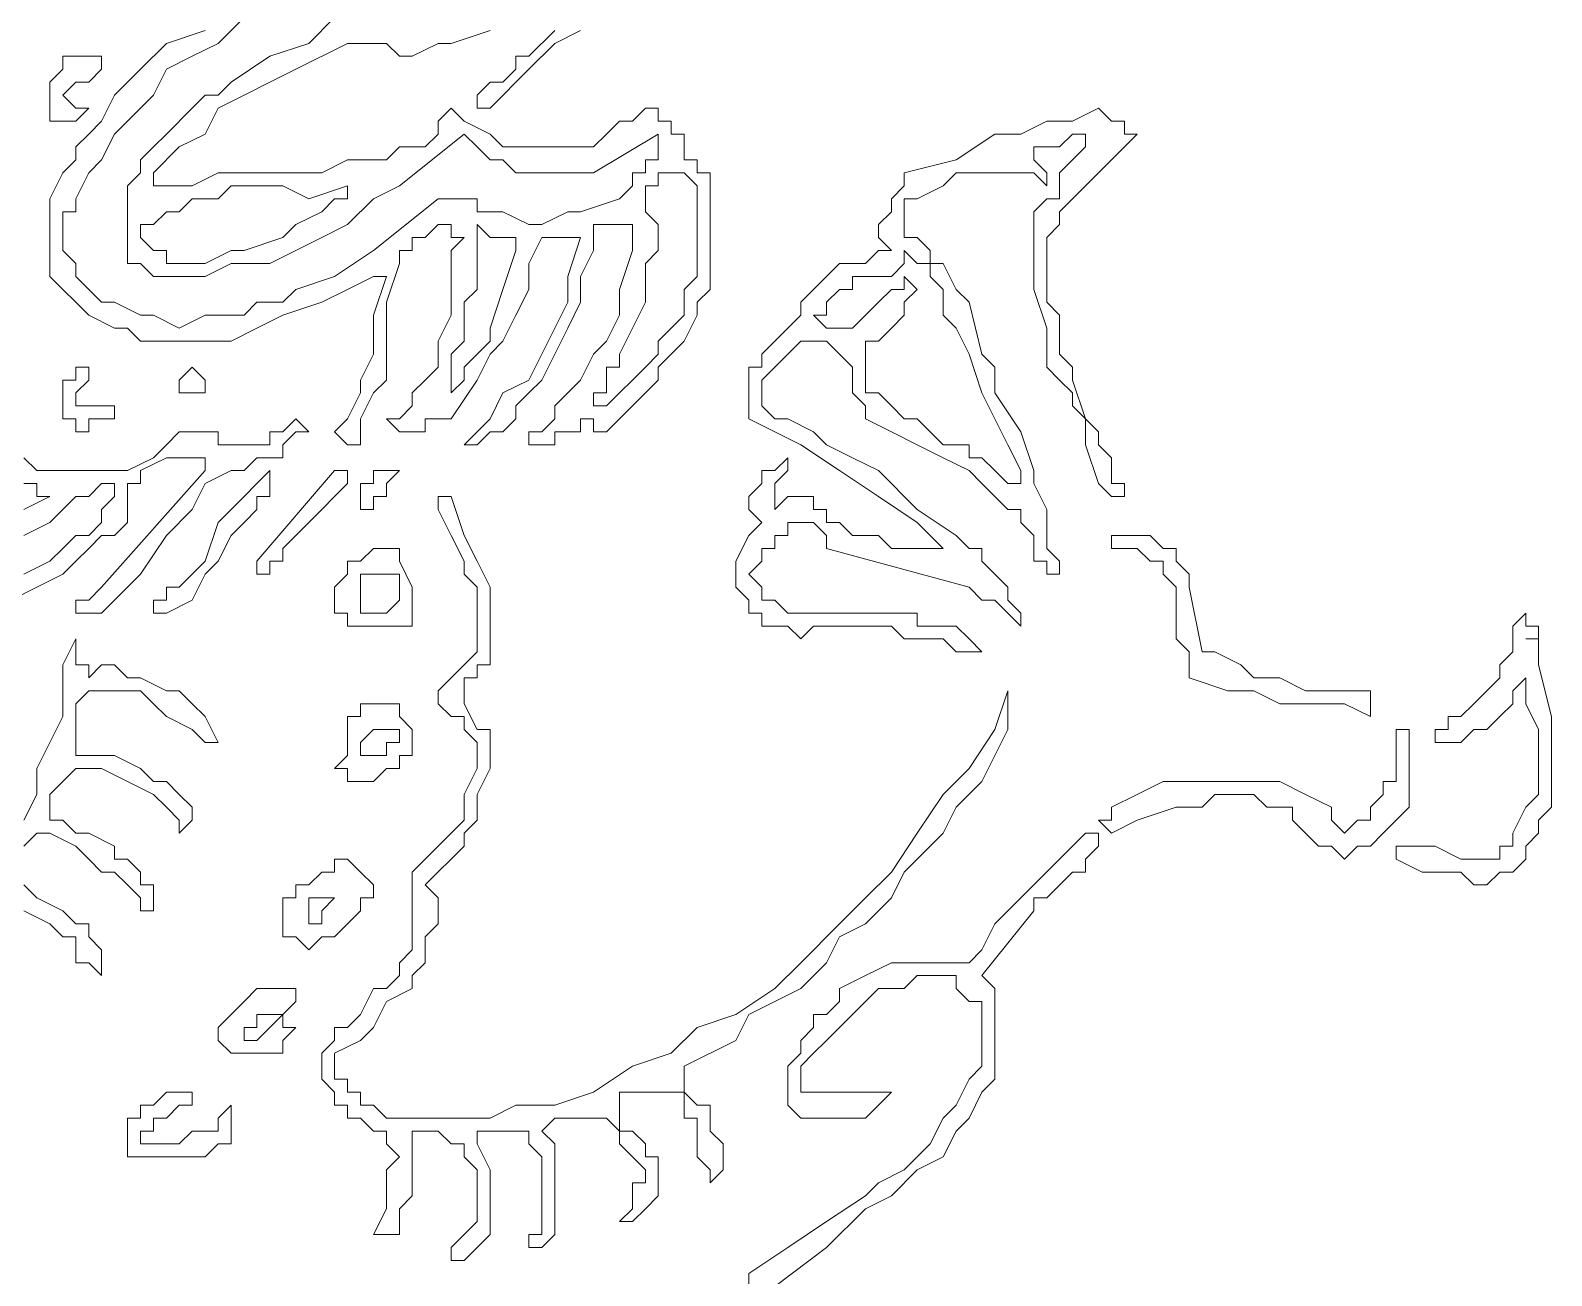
# Model space of a CAD drawing. Extents: x -66030 to 95157, y -13132 to 45879.
# Drawn here: x -24430.3 to -23971.4, y 14217 to 14592.7 of the extents above; entities that cross this region are included whole.
import ezdxf

# ---------------------------------------------------------------- set-up
doc = ezdxf.new("R2010")
doc.units = 0
doc.header["$LTSCALE"] = 100
doc.header["$MEASUREMENT"] = 0
doc.layers.get('0').update_dxf_attribs({"linetype": 'CONTINUOUS'})

msp = doc.modelspace()

# ---------------------------------------------------------------- linework, layer by layer
at = {"lineweight": 0}
for points in [[(-24338.54, 14596.58), (-24346.35, 14588.77), (-24358.07, 14584.86), (-24369.79, 14577.05), (-24373.69, 14573.14), (-24377.6, 14573.14), (-24381.51, 14569.24), (-24389.32, 14561.42), (-24393.22, 14557.52), (-24397.13, 14553.61), (-24397.13, 14549.71), (-24401.04, 14545.8), (-24401.04, 14541.89), (-24401.04, 14541.89), (-24401.04, 14537.99), (-24401.04, 14534.08), (-24401.04, 14530.18), (-24401.04, 14526.27), (-24401.04, 14522.36), (-24397.13, 14522.36), (-24393.22, 14518.46), (-24389.32, 14518.46), (-24385.41, 14518.46), (-24377.6, 14518.46), (-24369.79, 14522.36), (-24358.07, 14522.36), (-24350.26, 14526.27), (-24342.45, 14530.18), (-24334.64, 14534.08), (-24326.82, 14541.89), (-24319.01, 14545.8), (-24299.48, 14561.42), (-24295.58, 14557.52), (-24291.67, 14553.61), (-24287.76, 14553.61), (-24283.86, 14549.71), (-24276.05, 14549.71), (-24272.14, 14549.71), (-24268.23, 14549.71), (-24260.42, 14549.71), (-24240.89, 14561.42), (-24240.89, 14557.52), (-24240.89, 14553.61), (-24244.8, 14553.61), (-24244.8, 14549.71), (-24248.7, 14549.71), (-24248.7, 14545.8), (-24252.61, 14541.89), (-24264.33, 14537.99), (-24268.23, 14537.99), (-24276.05, 14534.08), (-24279.95, 14534.08), (-24287.76, 14537.99), (-24291.67, 14537.99), (-24295.58, 14537.99), (-24295.58, 14541.89), (-24299.48, 14541.89), (-24299.48, 14541.89), (-24299.48, 14541.89), (-24303.39, 14541.89), (-24303.39, 14541.89), (-24303.39, 14541.89), (-24307.29, 14541.89), (-24326.82, 14526.27), (-24338.54, 14518.46), (-24350.26, 14514.55), (-24354.16, 14510.65), (-24361.98, 14510.65), (-24365.88, 14506.74), (-24373.69, 14506.74), (-24377.6, 14506.74), (-24385.41, 14502.83), (-24393.22, 14506.74), (-24397.13, 14506.74), (-24404.94, 14510.65), (-24408.85, 14510.65), (-24412.75, 14514.55), (-24412.75, 14514.55), (-24416.66, 14518.46), (-24416.66, 14522.36), (-24420.57, 14526.27), (-24420.57, 14530.18), (-24420.57, 14534.08), (-24420.57, 14537.99), (-24416.66, 14537.99), (-24416.66, 14541.89), (-24412.75, 14549.71), (-24408.85, 14553.61), (-24404.94, 14561.42), (-24401.04, 14565.33), (-24393.22, 14573.14), (-24389.32, 14580.95), (-24381.51, 14584.86), (-24373.69, 14588.77), (-24365.88, 14596.58)], [(-24291.67, 14592.67), (-24303.39, 14588.77), (-24307.29, 14588.77), (-24315.11, 14584.86), (-24319.01, 14584.86), (-24322.92, 14588.77), (-24330.73, 14588.77), (-24334.64, 14588.77), (-24350.26, 14580.95), (-24358.07, 14577.05), (-24365.88, 14573.14), (-24373.69, 14569.24), (-24377.6, 14561.42), (-24385.41, 14557.52), (-24393.22, 14549.71), (-24393.22, 14549.71), (-24393.22, 14545.8), (-24393.22, 14545.8), (-24389.32, 14545.8), (-24385.41, 14545.8), (-24381.51, 14545.8), (-24373.69, 14549.71), (-24369.79, 14549.71), (-24365.88, 14549.71), (-24358.07, 14549.71), (-24350.26, 14549.71), (-24342.45, 14549.71), (-24334.64, 14553.61), (-24322.92, 14553.61), (-24319.01, 14557.52), (-24315.11, 14557.52), (-24311.2, 14557.52), (-24307.29, 14561.42), (-24307.29, 14565.33), (-24303.39, 14569.24), (-24299.48, 14565.33), (-24291.67, 14561.42), (-24287.76, 14557.52), (-24279.95, 14557.52), (-24276.05, 14557.52), (-24268.23, 14557.52), (-24264.33, 14557.52), (-24260.42, 14557.52), (-24256.52, 14561.42), (-24256.52, 14561.42), (-24252.61, 14565.33), (-24248.7, 14565.33), (-24244.8, 14569.24), (-24244.8, 14569.24), (-24244.8, 14569.24), (-24240.89, 14569.24), (-24240.89, 14565.33), (-24236.99, 14565.33), (-24236.99, 14561.42), (-24233.08, 14561.42), (-24233.08, 14557.52), (-24233.08, 14557.52), (-24233.08, 14553.61), (-24229.17, 14553.61), (-24229.17, 14553.61), (-24229.17, 14549.71), (-24225.27, 14549.71), (-24225.27, 14541.89), (-24225.27, 14537.99), (-24225.27, 14534.08), (-24225.27, 14526.27), (-24225.27, 14522.36), (-24225.27, 14514.55), (-24229.17, 14510.65), (-24229.17, 14506.74), (-24233.08, 14498.93), (-24236.99, 14495.02), (-24240.89, 14491.12), (-24240.89, 14487.21), (-24244.8, 14483.3), (-24248.7, 14479.4), (-24252.61, 14475.49), (-24256.52, 14471.59), (-24260.42, 14471.59), (-24260.42, 14475.49), (-24260.42, 14475.49), (-24264.33, 14475.49), (-24264.33, 14471.59), (-24268.23, 14471.59), (-24272.14, 14471.59), (-24272.14, 14467.68), (-24276.05, 14467.68), (-24276.05, 14467.68), (-24279.95, 14467.68), (-24279.95, 14471.59), (-24279.95, 14471.59), (-24279.95, 14471.59), (-24276.05, 14471.59), (-24272.14, 14475.49), (-24272.14, 14475.49), (-24272.14, 14479.4), (-24268.23, 14483.3), (-24264.33, 14487.21), (-24260.42, 14495.02), (-24256.52, 14498.93), (-24252.61, 14506.74), (-24252.61, 14514.55), (-24248.7, 14526.27), (-24248.7, 14530.18), (-24248.7, 14534.08), (-24248.7, 14534.08), (-24248.7, 14534.08), (-24252.61, 14534.08), (-24252.61, 14534.08), (-24256.52, 14534.08), (-24256.52, 14534.08), (-24260.42, 14534.08), (-24260.42, 14534.08), (-24260.42, 14530.18), (-24260.42, 14530.18), (-24260.42, 14526.27), (-24264.33, 14518.46), (-24264.33, 14510.65), (-24268.23, 14502.83), (-24272.14, 14495.02), (-24276.05, 14487.21), (-24279.95, 14483.3), (-24283.86, 14479.4), (-24283.86, 14475.49), (-24287.76, 14471.59), (-24291.67, 14471.59), (-24295.58, 14467.68), (-24295.58, 14467.68), (-24295.58, 14467.68), (-24299.48, 14467.68), (-24299.48, 14467.68), (-24291.67, 14475.49), (-24287.76, 14483.3), (-24279.95, 14487.21), (-24276.05, 14495.02), (-24272.14, 14502.83), (-24268.23, 14510.65), (-24268.23, 14518.46), (-24264.33, 14530.18), (-24268.23, 14530.18), (-24268.23, 14530.18), (-24268.23, 14530.18), (-24272.14, 14530.18), (-24276.05, 14530.18), (-24276.05, 14530.18), (-24279.95, 14522.36), (-24279.95, 14514.55), (-24283.86, 14506.74), (-24287.76, 14498.93), (-24291.67, 14495.02), (-24295.58, 14487.21), (-24303.39, 14475.49), (-24303.39, 14475.49), (-24303.39, 14475.49), (-24307.29, 14475.49), (-24311.2, 14475.49), (-24311.2, 14471.59), (-24315.11, 14471.59), (-24319.01, 14471.59), (-24319.01, 14471.59), (-24319.01, 14471.59), (-24319.01, 14471.59), (-24322.92, 14475.49), (-24322.92, 14475.49), (-24322.92, 14475.49), (-24322.92, 14475.49), (-24319.01, 14475.49), (-24319.01, 14475.49), (-24315.11, 14479.4), (-24315.11, 14483.3), (-24311.2, 14487.21), (-24307.29, 14491.12), (-24307.29, 14498.93), (-24303.39, 14506.74), (-24303.39, 14518.46), (-24303.39, 14522.36), (-24303.39, 14522.36), (-24303.39, 14526.27), (-24299.48, 14530.18), (-24303.39, 14530.18), (-24303.39, 14530.18), (-24303.39, 14534.08), (-24307.29, 14534.08), (-24311.2, 14530.18), (-24315.11, 14530.18), (-24315.11, 14526.27), (-24319.01, 14526.27), (-24319.01, 14522.36), (-24322.92, 14510.65), (-24322.92, 14495.02), (-24322.92, 14487.21), (-24326.82, 14483.3), (-24330.73, 14475.49), (-24330.73, 14467.68), (-24334.64, 14467.68), (-24334.64, 14467.68), (-24338.54, 14471.59), (-24338.54, 14471.59), (-24334.64, 14475.49), (-24330.73, 14483.3), (-24330.73, 14487.21), (-24326.82, 14495.02), (-24326.82, 14498.93), (-24326.82, 14506.74), (-24322.92, 14518.46), (-24326.82, 14518.46), (-24334.64, 14514.55), (-24342.45, 14510.65), (-24354.16, 14506.74), (-24361.98, 14502.83), (-24369.79, 14498.93), (-24373.69, 14498.93), (-24381.51, 14498.93), (-24385.41, 14498.93), (-24389.32, 14498.93), (-24393.22, 14498.93), (-24397.13, 14498.93), (-24401.04, 14502.83), (-24404.94, 14502.83), (-24412.75, 14506.74), (-24416.66, 14510.65), (-24420.57, 14514.55), (-24420.57, 14514.55), (-24424.47, 14518.46), (-24424.47, 14526.27), (-24424.47, 14530.18), (-24424.47, 14537.99), (-24424.47, 14541.89), (-24420.57, 14549.71), (-24416.66, 14553.61), (-24416.66, 14557.52), (-24412.75, 14561.42), (-24408.85, 14565.33), (-24404.94, 14573.14), (-24401.04, 14577.05), (-24397.13, 14580.95), (-24389.32, 14588.77), (-24377.6, 14592.67)], [(-24264.33, 14592.67), (-24272.14, 14588.77), (-24279.95, 14580.95), (-24291.67, 14569.24), (-24291.67, 14569.24), (-24295.58, 14569.24), (-24295.58, 14569.24), (-24295.58, 14573.14), (-24295.58, 14573.14), (-24291.67, 14577.05), (-24287.76, 14577.05), (-24283.86, 14580.95), (-24283.86, 14584.86), (-24279.95, 14584.86), (-24272.14, 14592.67)], [(-24432.28, 14463.77), (-24428.38, 14459.87), (-24428.38, 14459.87), (-24424.47, 14459.87), (-24420.57, 14459.87), (-24416.66, 14459.87), (-24412.75, 14459.87), (-24408.85, 14459.87), (-24401.04, 14459.87), (-24393.22, 14463.77), (-24389.32, 14467.68), (-24385.41, 14471.59), (-24381.51, 14471.59), (-24377.6, 14471.59), (-24373.69, 14471.59), (-24373.69, 14471.59), (-24373.69, 14467.68), (-24373.69, 14467.68), (-24373.69, 14467.68), (-24369.79, 14467.68), (-24369.79, 14467.68), (-24365.88, 14467.68), (-24365.88, 14467.68), (-24361.98, 14467.68), (-24361.98, 14467.68), (-24358.07, 14467.68), (-24358.07, 14471.59), (-24354.16, 14471.59), (-24354.16, 14471.59), (-24350.26, 14475.49), (-24346.35, 14471.59), (-24350.26, 14471.59), (-24354.16, 14467.68), (-24354.16, 14463.77), (-24358.07, 14463.77), (-24361.98, 14463.77), (-24365.88, 14459.87), (-24365.88, 14459.87), (-24369.79, 14459.87), (-24377.6, 14455.96), (-24381.51, 14448.15), (-24389.32, 14440.34), (-24397.13, 14428.62), (-24404.94, 14420.81), (-24408.85, 14416.9), (-24412.75, 14416.9), (-24412.75, 14416.9), (-24416.66, 14416.9), (-24416.66, 14416.9), (-24416.66, 14420.81), (-24416.66, 14420.81), (-24412.75, 14420.81), (-24412.75, 14420.81), (-24408.85, 14424.71), (-24408.85, 14424.71), (-24377.6, 14459.87), (-24377.6, 14463.77), (-24381.51, 14463.77), (-24381.51, 14463.77), (-24385.41, 14463.77), (-24385.41, 14463.77), (-24389.32, 14463.77), (-24397.13, 14459.87), (-24397.13, 14455.96), (-24401.04, 14455.96), (-24401.04, 14455.96), (-24401.04, 14455.96), (-24401.04, 14452.06), (-24401.04, 14448.15), (-24401.04, 14444.24), (-24404.94, 14440.34), (-24408.85, 14440.34), (-24412.75, 14436.43), (-24416.66, 14432.53), (-24420.57, 14428.62), (-24428.38, 14424.71), (-24436.19, 14420.81)], [(-24432.28, 14428.62), (-24424.47, 14432.53), (-24420.57, 14436.43), (-24416.66, 14440.34), (-24412.75, 14440.34), (-24408.85, 14444.24), (-24408.85, 14448.15), (-24404.94, 14452.06), (-24404.94, 14455.96), (-24404.94, 14455.96), (-24408.85, 14455.96), (-24412.75, 14452.06), (-24416.66, 14452.06), (-24424.47, 14444.24), (-24432.28, 14440.34)], [(-24432.28, 14448.15), (-24424.47, 14452.06), (-24428.38, 14452.06), (-24428.38, 14455.96), (-24428.38, 14455.96), (-24432.28, 14455.96)], [(-24432.28, 14354.41), (-24428.38, 14362.22), (-24428.38, 14370.03), (-24424.47, 14377.84), (-24420.57, 14385.66), (-24420.57, 14393.47), (-24420.57, 14401.28), (-24416.66, 14409.09), (-24416.66, 14405.18), (-24416.66, 14405.18), (-24416.66, 14401.28), (-24416.66, 14401.28), (-24412.75, 14401.28), (-24412.75, 14397.37), (-24408.85, 14401.28), (-24404.94, 14401.28), (-24404.94, 14401.28), (-24401.04, 14397.37), (-24397.13, 14397.37), (-24389.32, 14393.47), (-24385.41, 14393.47), (-24381.51, 14389.56), (-24377.6, 14385.66), (-24373.69, 14377.84), (-24373.69, 14377.84), (-24373.69, 14377.84), (-24377.6, 14377.84), (-24381.51, 14381.75), (-24389.32, 14385.66), (-24393.22, 14389.56), (-24397.13, 14393.47), (-24401.04, 14393.47), (-24404.94, 14393.47), (-24408.85, 14393.47), (-24412.75, 14393.47), (-24412.75, 14393.47), (-24416.66, 14389.56), (-24416.66, 14385.66), (-24416.66, 14381.75), (-24416.66, 14377.84), (-24416.66, 14377.84), (-24416.66, 14373.94), (-24412.75, 14373.94), (-24412.75, 14373.94), (-24408.85, 14373.94), (-24408.85, 14373.94), (-24404.94, 14373.94), (-24397.13, 14370.03), (-24393.22, 14366.13), (-24389.32, 14366.13), (-24385.41, 14362.22), (-24381.51, 14358.31), (-24381.51, 14354.41), (-24381.51, 14354.41), (-24381.51, 14354.41), (-24385.41, 14350.5), (-24385.41, 14350.5), (-24385.41, 14350.5), (-24385.41, 14354.41), (-24389.32, 14358.31), (-24393.22, 14362.22), (-24393.22, 14362.22), (-24401.04, 14366.13), (-24408.85, 14370.03), (-24412.75, 14370.03), (-24412.75, 14370.03), (-24416.66, 14370.03), (-24420.57, 14366.13), (-24420.57, 14366.13), (-24424.47, 14362.22), (-24424.47, 14358.31), (-24424.47, 14358.31), (-24424.47, 14354.41), (-24420.57, 14354.41), (-24416.66, 14350.5), (-24412.75, 14350.5), (-24404.94, 14346.6), (-24404.94, 14342.69), (-24401.04, 14342.69), (-24401.04, 14342.69), (-24397.13, 14338.78), (-24397.13, 14334.88), (-24393.22, 14334.88), (-24393.22, 14330.97), (-24393.22, 14327.07), (-24397.13, 14327.07), (-24397.13, 14330.97), (-24401.04, 14334.88), (-24404.94, 14338.78), (-24408.85, 14338.78), (-24412.75, 14342.69), (-24416.66, 14346.6), (-24424.47, 14350.5), (-24428.38, 14350.5), (-24428.38, 14350.5), (-24432.28, 14346.6)], [(-24213.55, 14213.79), (-24213.55, 14217.7), (-24201.83, 14225.51), (-24190.11, 14233.32), (-24178.4, 14241.13), (-24174.49, 14245.04), (-24166.68, 14248.95), (-24162.77, 14252.85), (-24158.87, 14256.76), (-24154.96, 14264.57), (-24151.05, 14268.48), (-24147.15, 14276.29), (-24143.24, 14280.19), (-24143.24, 14288.01), (-24143.24, 14295.82), (-24143.24, 14295.82), (-24143.24, 14299.72), (-24143.24, 14299.72), (-24147.15, 14299.72), (-24147.15, 14299.72), (-24151.05, 14303.63), (-24151.05, 14303.63), (-24151.05, 14307.54), (-24158.87, 14307.54), (-24162.77, 14307.54), (-24166.68, 14303.63), (-24174.49, 14303.63), (-24178.4, 14299.72), (-24182.3, 14295.82), (-24186.21, 14291.91), (-24190.11, 14288.01), (-24194.02, 14284.1), (-24197.93, 14280.19), (-24197.93, 14276.29), (-24197.93, 14276.29), (-24197.93, 14272.38), (-24197.93, 14272.38), (-24194.02, 14272.38), (-24190.11, 14272.38), (-24190.11, 14272.38), (-24186.21, 14272.38), (-24178.4, 14272.38), (-24174.49, 14272.38), (-24174.49, 14272.38), (-24170.58, 14272.38), (-24174.49, 14268.48), (-24174.49, 14268.48), (-24178.4, 14264.57), (-24182.3, 14264.57), (-24186.21, 14264.57), (-24186.21, 14264.57), (-24190.11, 14264.57), (-24194.02, 14264.57), (-24197.93, 14264.57), (-24197.93, 14264.57), (-24201.83, 14268.48), (-24201.83, 14268.48), (-24201.83, 14272.38), (-24201.83, 14276.29), (-24201.83, 14276.29), (-24201.83, 14280.19), (-24197.93, 14284.1), (-24197.93, 14288.01), (-24194.02, 14291.91), (-24194.02, 14295.82), (-24190.11, 14295.82), (-24186.21, 14299.72), (-24186.21, 14303.63), (-24178.4, 14307.54), (-24170.58, 14311.44), (-24162.77, 14311.44), (-24147.15, 14311.44), (-24143.24, 14315.35), (-24139.34, 14323.16), (-24135.43, 14327.07), (-24131.52, 14330.97), (-24119.81, 14342.69), (-24111.99, 14350.5), (-24108.09, 14350.5), (-24108.09, 14350.5), (-24108.09, 14346.6), (-24111.99, 14342.69), (-24111.99, 14338.78), (-24115.9, 14338.78), (-24123.71, 14330.97), (-24127.62, 14330.97), (-24127.62, 14327.07), (-24143.24, 14307.54), (-24139.34, 14303.63), (-24139.34, 14303.63), (-24139.34, 14295.82), (-24139.34, 14288.01), (-24139.34, 14284.1), (-24139.34, 14276.29), (-24143.24, 14272.38), (-24147.15, 14264.57), (-24151.05, 14260.66), (-24154.96, 14252.85), (-24162.77, 14248.95), (-24170.58, 14241.13), (-24178.4, 14237.23), (-24190.11, 14225.51), (-24205.74, 14213.79)], [(-24432.28, 14334.88), (-24428.38, 14330.97), (-24420.57, 14327.07), (-24416.66, 14323.16), (-24412.75, 14323.16), (-24412.75, 14319.25), (-24412.75, 14319.25), (-24408.85, 14315.35), (-24408.85, 14311.44), (-24408.85, 14307.54), (-24412.75, 14311.44), (-24412.75, 14311.44), (-24416.66, 14311.44), (-24416.66, 14315.35), (-24416.66, 14319.25), (-24420.57, 14319.25), (-24420.57, 14319.25), (-24424.47, 14323.16), (-24424.47, 14323.16), (-24432.28, 14327.07)]]:
    msp.add_lwpolyline(points, dxfattribs=at)
for points in [[(-24408.85, 14584.86), (-24408.85, 14580.95), (-24408.85, 14580.95), (-24412.75, 14577.05), (-24416.66, 14577.05), (-24416.66, 14577.05), (-24420.57, 14573.14), (-24420.57, 14573.14), (-24420.57, 14573.14), (-24416.66, 14569.24), (-24416.66, 14569.24), (-24416.66, 14569.24), (-24412.75, 14569.24), (-24412.75, 14569.24), (-24412.75, 14569.24), (-24416.66, 14565.33), (-24416.66, 14565.33), (-24420.57, 14565.33), (-24420.57, 14565.33), (-24424.47, 14565.33), (-24424.47, 14569.24), (-24424.47, 14569.24), (-24424.47, 14569.24), (-24424.47, 14573.14), (-24424.47, 14577.05), (-24424.47, 14577.05), (-24420.57, 14580.95), (-24420.57, 14580.95), (-24420.57, 14584.86), (-24416.66, 14584.86), (-24412.75, 14584.86), (-24412.75, 14584.86), (-24408.85, 14584.86), (-24408.85, 14584.86)], [(-24096.37, 14561.42), (-24100.28, 14557.52), (-24104.18, 14553.61), (-24108.09, 14549.71), (-24111.99, 14545.8), (-24119.81, 14537.99), (-24119.81, 14534.08), (-24123.71, 14530.18), (-24123.71, 14526.27), (-24123.71, 14526.27), (-24123.71, 14518.46), (-24123.71, 14510.65), (-24119.81, 14506.74), (-24119.81, 14502.83), (-24119.81, 14495.02), (-24115.9, 14491.12), (-24115.9, 14487.21), (-24111.99, 14475.49), (-24108.09, 14471.59), (-24108.09, 14467.68), (-24104.18, 14463.77), (-24104.18, 14459.87), (-24104.18, 14455.96), (-24100.28, 14455.96), (-24100.28, 14452.06), (-24104.18, 14452.06), (-24108.09, 14455.96), (-24111.99, 14467.68), (-24111.99, 14475.49), (-24115.9, 14479.4), (-24115.9, 14483.3), (-24119.81, 14487.21), (-24123.71, 14491.12), (-24123.71, 14498.93), (-24123.71, 14502.83), (-24127.62, 14514.55), (-24127.62, 14522.36), (-24127.62, 14526.27), (-24127.62, 14530.18), (-24127.62, 14537.99), (-24123.71, 14541.89), (-24119.81, 14541.89), (-24119.81, 14549.71), (-24115.9, 14553.61), (-24111.99, 14557.52), (-24111.99, 14557.52), (-24111.99, 14561.42), (-24111.99, 14561.42), (-24115.9, 14561.42), (-24115.9, 14561.42), (-24119.81, 14557.52), (-24123.71, 14557.52), (-24123.71, 14557.52), (-24127.62, 14557.52), (-24127.62, 14557.52), (-24127.62, 14553.61), (-24127.62, 14553.61), (-24123.71, 14549.71), (-24123.71, 14549.71), (-24123.71, 14545.8), (-24127.62, 14549.71), (-24127.62, 14549.71), (-24131.52, 14549.71), (-24135.43, 14549.71), (-24139.34, 14549.71), (-24143.24, 14549.71), (-24151.05, 14549.71), (-24154.96, 14545.8), (-24162.77, 14541.89), (-24166.68, 14541.89), (-24166.68, 14541.89), (-24166.68, 14537.99), (-24166.68, 14537.99), (-24166.68, 14534.08), (-24166.68, 14534.08), (-24166.68, 14534.08), (-24166.68, 14530.18), (-24162.77, 14530.18), (-24158.87, 14526.27), (-24158.87, 14522.36), (-24154.96, 14522.36), (-24151.05, 14514.55), (-24147.15, 14510.65), (-24143.24, 14495.02), (-24139.34, 14491.12), (-24139.34, 14483.3), (-24131.52, 14471.59), (-24127.62, 14459.87), (-24127.62, 14455.96), (-24123.71, 14448.15), (-24123.71, 14444.24), (-24123.71, 14436.43), (-24119.81, 14432.53), (-24119.81, 14432.53), (-24119.81, 14428.62), (-24123.71, 14428.62), (-24123.71, 14432.53), (-24127.62, 14432.53), (-24127.62, 14436.43), (-24127.62, 14440.34), (-24127.62, 14440.34), (-24131.52, 14444.24), (-24131.52, 14448.15), (-24135.43, 14448.15), (-24139.34, 14452.06), (-24143.24, 14455.96), (-24147.15, 14459.87), (-24154.96, 14463.77), (-24162.77, 14467.68), (-24170.58, 14471.59), (-24178.4, 14475.49), (-24178.4, 14479.4), (-24182.3, 14483.3), (-24182.3, 14487.21), (-24182.3, 14491.12), (-24186.21, 14495.02), (-24186.21, 14495.02), (-24186.21, 14495.02), (-24190.11, 14498.93), (-24194.02, 14498.93), (-24194.02, 14498.93), (-24197.93, 14498.93), (-24201.83, 14495.02), (-24201.83, 14495.02), (-24201.83, 14495.02), (-24205.74, 14491.12), (-24209.64, 14487.21), (-24209.64, 14487.21), (-24209.64, 14483.3), (-24209.64, 14479.4), (-24209.64, 14479.4), (-24205.74, 14475.49), (-24205.74, 14475.49), (-24205.74, 14475.49), (-24201.83, 14475.49), (-24194.02, 14471.59), (-24190.11, 14467.68), (-24182.3, 14463.77), (-24174.49, 14459.87), (-24162.77, 14448.15), (-24151.05, 14440.34), (-24147.15, 14436.43), (-24143.24, 14436.43), (-24143.24, 14432.53), (-24139.34, 14428.62), (-24135.43, 14424.71), (-24135.43, 14420.81), (-24131.52, 14416.9), (-24131.52, 14413), (-24135.43, 14416.9), (-24135.43, 14416.9), (-24139.34, 14420.81), (-24143.24, 14420.81), (-24147.15, 14424.71), (-24147.15, 14424.71), (-24190.11, 14436.43), (-24190.11, 14440.34), (-24194.02, 14444.24), (-24194.02, 14444.24), (-24194.02, 14444.24), (-24197.93, 14444.24), (-24197.93, 14444.24), (-24201.83, 14444.24), (-24201.83, 14440.34), (-24205.74, 14440.34), (-24205.74, 14436.43), (-24209.64, 14436.43), (-24209.64, 14432.53), (-24209.64, 14432.53), (-24213.55, 14428.62), (-24209.64, 14424.71), (-24209.64, 14420.81), (-24205.74, 14420.81), (-24201.83, 14416.9), (-24201.83, 14416.9), (-24197.93, 14416.9), (-24194.02, 14416.9), (-24190.11, 14416.9), (-24182.3, 14416.9), (-24174.49, 14416.9), (-24170.58, 14416.9), (-24166.68, 14416.9), (-24162.77, 14416.9), (-24162.77, 14413), (-24154.96, 14413), (-24151.05, 14413), (-24147.15, 14409.09), (-24143.24, 14405.18), (-24143.24, 14405.18), (-24143.24, 14405.18), (-24147.15, 14405.18), (-24147.15, 14405.18), (-24151.05, 14405.18), (-24154.96, 14409.09), (-24158.87, 14409.09), (-24162.77, 14409.09), (-24166.68, 14409.09), (-24170.58, 14413), (-24178.4, 14413), (-24194.02, 14413), (-24197.93, 14409.09), (-24201.83, 14413), (-24205.74, 14413), (-24205.74, 14413), (-24209.64, 14413), (-24209.64, 14416.9), (-24213.55, 14416.9), (-24213.55, 14420.81), (-24213.55, 14420.81), (-24217.46, 14424.71), (-24217.46, 14428.62), (-24217.46, 14432.53), (-24217.46, 14432.53), (-24213.55, 14440.34), (-24213.55, 14440.34), (-24209.64, 14444.24), (-24209.64, 14444.24), (-24213.55, 14448.15), (-24213.55, 14452.06), (-24213.55, 14452.06), (-24209.64, 14455.96), (-24209.64, 14459.87), (-24205.74, 14459.87), (-24205.74, 14459.87), (-24201.83, 14463.77), (-24201.83, 14463.77), (-24201.83, 14459.87), (-24201.83, 14459.87), (-24205.74, 14455.96), (-24205.74, 14455.96), (-24205.74, 14452.06), (-24205.74, 14452.06), (-24205.74, 14448.15), (-24201.83, 14452.06), (-24197.93, 14452.06), (-24197.93, 14452.06), (-24194.02, 14452.06), (-24194.02, 14448.15), (-24190.11, 14448.15), (-24190.11, 14444.24), (-24186.21, 14444.24), (-24182.3, 14440.34), (-24174.49, 14440.34), (-24170.58, 14436.43), (-24166.68, 14436.43), (-24154.96, 14436.43), (-24162.77, 14444.24), (-24174.49, 14452.06), (-24186.21, 14459.87), (-24197.93, 14467.68), (-24213.55, 14475.49), (-24213.55, 14475.49), (-24213.55, 14479.4), (-24213.55, 14479.4), (-24213.55, 14483.3), (-24213.55, 14487.21), (-24213.55, 14491.12), (-24209.64, 14491.12), (-24209.64, 14495.02), (-24205.74, 14498.93), (-24201.83, 14502.83), (-24201.83, 14502.83), (-24197.93, 14506.74), (-24197.93, 14510.65), (-24197.93, 14510.65), (-24190.11, 14518.46), (-24186.21, 14522.36), (-24178.4, 14522.36), (-24174.49, 14526.27), (-24170.58, 14526.27), (-24170.58, 14526.27), (-24174.49, 14530.18), (-24174.49, 14530.18), (-24174.49, 14530.18), (-24174.49, 14534.08), (-24170.58, 14537.99), (-24170.58, 14541.89), (-24166.68, 14545.8), (-24166.68, 14549.71), (-24151.05, 14553.61), (-24139.34, 14561.42), (-24131.52, 14561.42), (-24123.71, 14565.33), (-24115.9, 14565.33), (-24108.09, 14569.24), (-24104.18, 14565.33), (-24100.28, 14565.33), (-24100.28, 14561.42), (-24096.37, 14561.42), (-24096.37, 14561.42)], [(-24229.17, 14545.8), (-24229.17, 14537.99), (-24229.17, 14534.08), (-24229.17, 14530.18), (-24229.17, 14526.27), (-24229.17, 14518.46), (-24233.08, 14514.55), (-24233.08, 14510.65), (-24233.08, 14506.74), (-24236.99, 14502.83), (-24240.89, 14498.93), (-24240.89, 14495.02), (-24244.8, 14491.12), (-24248.7, 14487.21), (-24252.61, 14483.3), (-24256.52, 14479.4), (-24260.42, 14479.4), (-24260.42, 14479.4), (-24260.42, 14483.3), (-24256.52, 14483.3), (-24256.52, 14487.21), (-24256.52, 14491.12), (-24252.61, 14491.12), (-24252.61, 14495.02), (-24248.7, 14502.83), (-24244.8, 14510.65), (-24244.8, 14522.36), (-24240.89, 14526.27), (-24240.89, 14534.08), (-24244.8, 14537.99), (-24244.8, 14537.99), (-24244.8, 14541.89), (-24244.8, 14541.89), (-24244.8, 14545.8), (-24240.89, 14545.8), (-24240.89, 14545.8), (-24240.89, 14549.71), (-24236.99, 14549.71), (-24236.99, 14549.71), (-24233.08, 14549.71), (-24233.08, 14549.71), (-24229.17, 14545.8), (-24229.17, 14545.8)], [(-24334.64, 14545.8), (-24334.64, 14541.89), (-24338.54, 14541.89), (-24342.45, 14537.99), (-24342.45, 14537.99), (-24350.26, 14534.08), (-24354.16, 14530.18), (-24365.88, 14526.27), (-24369.79, 14526.27), (-24377.6, 14522.36), (-24381.51, 14522.36), (-24385.41, 14522.36), (-24389.32, 14522.36), (-24389.32, 14526.27), (-24393.22, 14526.27), (-24393.22, 14526.27), (-24397.13, 14530.18), (-24397.13, 14530.18), (-24397.13, 14534.08), (-24397.13, 14534.08), (-24393.22, 14534.08), (-24389.32, 14537.99), (-24385.41, 14537.99), (-24381.51, 14541.89), (-24373.69, 14541.89), (-24369.79, 14545.8), (-24365.88, 14545.8), (-24358.07, 14545.8), (-24354.16, 14545.8), (-24346.35, 14541.89), (-24334.64, 14545.8)], [(-24283.86, 14526.27), (-24287.76, 14514.55), (-24291.67, 14502.83), (-24291.67, 14498.93), (-24295.58, 14495.02), (-24299.48, 14491.12), (-24299.48, 14487.21), (-24303.39, 14483.3), (-24303.39, 14487.21), (-24303.39, 14491.12), (-24303.39, 14495.02), (-24299.48, 14498.93), (-24299.48, 14502.83), (-24299.48, 14502.83), (-24299.48, 14506.74), (-24299.48, 14510.65), (-24295.58, 14514.55), (-24295.58, 14518.46), (-24295.58, 14522.36), (-24295.58, 14526.27), (-24295.58, 14530.18), (-24295.58, 14530.18), (-24295.58, 14534.08), (-24291.67, 14530.18), (-24287.76, 14530.18), (-24283.86, 14530.18), (-24283.86, 14530.18), (-24283.86, 14530.18), (-24283.86, 14526.27)], [(-24154.96, 14506.74), (-24151.05, 14502.83), (-24147.15, 14495.02), (-24143.24, 14483.3), (-24139.34, 14475.49), (-24135.43, 14467.68), (-24131.52, 14459.87), (-24131.52, 14459.87), (-24131.52, 14455.96), (-24135.43, 14455.96), (-24135.43, 14455.96), (-24139.34, 14459.87), (-24139.34, 14459.87), (-24143.24, 14463.77), (-24147.15, 14463.77), (-24147.15, 14467.68), (-24151.05, 14467.68), (-24151.05, 14467.68), (-24154.96, 14467.68), (-24158.87, 14471.59), (-24162.77, 14475.49), (-24166.68, 14475.49), (-24170.58, 14479.4), (-24174.49, 14483.3), (-24178.4, 14483.3), (-24178.4, 14487.21), (-24178.4, 14491.12), (-24178.4, 14491.12), (-24178.4, 14495.02), (-24178.4, 14498.93), (-24174.49, 14498.93), (-24170.58, 14502.83), (-24166.68, 14506.74), (-24166.68, 14510.65), (-24162.77, 14514.55), (-24162.77, 14514.55), (-24162.77, 14514.55), (-24162.77, 14514.55), (-24162.77, 14514.55), (-24166.68, 14518.46), (-24166.68, 14514.55), (-24170.58, 14514.55), (-24174.49, 14510.65), (-24178.4, 14506.74), (-24182.3, 14502.83), (-24182.3, 14502.83), (-24182.3, 14502.83), (-24186.21, 14502.83), (-24186.21, 14502.83), (-24190.11, 14502.83), (-24190.11, 14502.83), (-24194.02, 14506.74), (-24190.11, 14506.74), (-24190.11, 14510.65), (-24190.11, 14510.65), (-24186.21, 14514.55), (-24182.3, 14514.55), (-24182.3, 14518.46), (-24182.3, 14518.46), (-24178.4, 14518.46), (-24174.49, 14518.46), (-24170.58, 14518.46), (-24170.58, 14518.46), (-24166.68, 14522.36), (-24166.68, 14522.36), (-24166.68, 14522.36), (-24166.68, 14526.27), (-24166.68, 14526.27), (-24162.77, 14522.36), (-24158.87, 14522.36), (-24158.87, 14518.46), (-24154.96, 14514.55), (-24154.96, 14510.65), (-24154.96, 14506.74)], [(-24412.75, 14487.21), (-24416.66, 14483.3), (-24416.66, 14483.3), (-24416.66, 14479.4), (-24416.66, 14479.4), (-24416.66, 14479.4), (-24412.75, 14479.4), (-24408.85, 14479.4), (-24408.85, 14479.4), (-24404.94, 14479.4), (-24404.94, 14479.4), (-24404.94, 14479.4), (-24404.94, 14475.49), (-24408.85, 14475.49), (-24412.75, 14475.49), (-24412.75, 14471.59), (-24416.66, 14471.59), (-24416.66, 14475.49), (-24420.57, 14475.49), (-24420.57, 14475.49), (-24420.57, 14479.4), (-24420.57, 14479.4), (-24420.57, 14483.3), (-24420.57, 14483.3), (-24420.57, 14487.21), (-24420.57, 14487.21), (-24416.66, 14487.21), (-24416.66, 14491.12), (-24416.66, 14491.12), (-24416.66, 14491.12), (-24412.75, 14491.12), (-24412.75, 14491.12), (-24412.75, 14487.21), (-24412.75, 14487.21), (-24412.75, 14487.21)], [(-24377.6, 14483.3), (-24381.51, 14483.3), (-24381.51, 14483.3), (-24381.51, 14483.3), (-24381.51, 14483.3), (-24385.41, 14483.3), (-24385.41, 14487.21), (-24385.41, 14487.21), (-24381.51, 14491.12), (-24381.51, 14491.12), (-24381.51, 14491.12), (-24377.6, 14487.21), (-24377.6, 14487.21), (-24377.6, 14487.21), (-24377.6, 14487.21), (-24377.6, 14483.3), (-24377.6, 14483.3)], [(-24358.07, 14455.96), (-24358.07, 14452.06), (-24361.98, 14452.06), (-24361.98, 14448.15), (-24365.88, 14444.24), (-24369.79, 14440.34), (-24369.79, 14440.34), (-24373.69, 14432.53), (-24377.6, 14428.62), (-24381.51, 14420.81), (-24389.32, 14416.9), (-24393.22, 14416.9), (-24393.22, 14420.81), (-24393.22, 14420.81), (-24393.22, 14420.81), (-24389.32, 14420.81), (-24389.32, 14424.71), (-24385.41, 14424.71), (-24385.41, 14424.71), (-24381.51, 14428.62), (-24377.6, 14432.53), (-24373.69, 14444.24), (-24365.88, 14452.06), (-24361.98, 14455.96), (-24358.07, 14459.87), (-24358.07, 14455.96)], [(-24334.64, 14459.87), (-24334.64, 14455.96), (-24338.54, 14452.06), (-24338.54, 14452.06), (-24342.45, 14448.15), (-24346.35, 14444.24), (-24350.26, 14440.34), (-24350.26, 14440.34), (-24354.16, 14436.43), (-24354.16, 14432.53), (-24354.16, 14432.53), (-24358.07, 14432.53), (-24358.07, 14428.62), (-24358.07, 14428.62), (-24361.98, 14428.62), (-24361.98, 14428.62), (-24361.98, 14432.53), (-24338.54, 14459.87), (-24334.64, 14459.87)], [(-24319.01, 14459.87), (-24319.01, 14459.87), (-24322.92, 14455.96), (-24322.92, 14455.96), (-24322.92, 14452.06), (-24326.82, 14452.06), (-24326.82, 14448.15), (-24330.73, 14448.15), (-24330.73, 14452.06), (-24330.73, 14452.06), (-24330.73, 14455.96), (-24326.82, 14455.96), (-24326.82, 14459.87), (-24322.92, 14459.87), (-24319.01, 14459.87)], [(-24303.39, 14452.06), (-24299.48, 14440.34), (-24295.58, 14432.53), (-24291.67, 14424.71), (-24291.67, 14420.81), (-24291.67, 14416.9), (-24291.67, 14413), (-24291.67, 14409.09), (-24291.67, 14405.18), (-24291.67, 14401.28), (-24295.58, 14401.28), (-24295.58, 14397.37), (-24299.48, 14397.37), (-24299.48, 14397.37), (-24299.48, 14393.47), (-24299.48, 14393.47), (-24299.48, 14393.47), (-24299.48, 14389.56), (-24295.58, 14381.75), (-24291.67, 14381.75), (-24291.67, 14377.84), (-24291.67, 14377.84), (-24291.67, 14370.03), (-24295.58, 14362.22), (-24295.58, 14358.31), (-24295.58, 14354.41), (-24299.48, 14350.5), (-24299.48, 14346.6), (-24311.2, 14334.88), (-24307.29, 14330.97), (-24307.29, 14327.07), (-24307.29, 14323.16), (-24311.2, 14319.25), (-24311.2, 14315.35), (-24311.2, 14311.44), (-24315.11, 14307.54), (-24315.11, 14303.63), (-24322.92, 14299.72), (-24326.82, 14291.91), (-24330.73, 14288.01), (-24338.54, 14284.1), (-24338.54, 14280.19), (-24338.54, 14276.29), (-24334.64, 14276.29), (-24334.64, 14272.38), (-24330.73, 14272.38), (-24330.73, 14268.48), (-24326.82, 14268.48), (-24322.92, 14264.57), (-24315.11, 14264.57), (-24311.2, 14264.57), (-24307.29, 14264.57), (-24299.48, 14264.57), (-24295.58, 14264.57), (-24291.67, 14264.57), (-24283.86, 14268.48), (-24272.14, 14268.48), (-24260.42, 14272.38), (-24248.7, 14280.19), (-24236.99, 14284.1), (-24229.17, 14291.91), (-24217.46, 14295.82), (-24205.74, 14303.63), (-24197.93, 14311.44), (-24186.21, 14323.16), (-24178.4, 14330.97), (-24170.58, 14338.78), (-24162.77, 14350.5), (-24154.96, 14362.22), (-24147.15, 14370.03), (-24139.34, 14381.75), (-24135.43, 14393.47), (-24135.43, 14393.47), (-24135.43, 14389.56), (-24135.43, 14389.56), (-24135.43, 14389.56), (-24135.43, 14385.66), (-24135.43, 14381.75), (-24139.34, 14373.94), (-24143.24, 14366.13), (-24151.05, 14358.31), (-24154.96, 14350.5), (-24158.87, 14346.6), (-24166.68, 14338.78), (-24170.58, 14330.97), (-24178.4, 14323.16), (-24186.21, 14319.25), (-24190.11, 14311.44), (-24197.93, 14303.63), (-24205.74, 14299.72), (-24213.55, 14295.82), (-24217.46, 14288.01), (-24233.08, 14280.19), (-24233.08, 14276.29), (-24233.08, 14276.29), (-24233.08, 14272.38), (-24233.08, 14272.38), (-24229.17, 14268.48), (-24229.17, 14268.48), (-24225.27, 14268.48), (-24225.27, 14264.57), (-24225.27, 14260.66), (-24221.36, 14256.76), (-24221.36, 14252.85), (-24221.36, 14248.95), (-24221.36, 14248.95), (-24225.27, 14245.04), (-24225.27, 14245.04), (-24225.27, 14248.95), (-24229.17, 14252.85), (-24229.17, 14256.76), (-24229.17, 14264.57), (-24233.08, 14264.57), (-24233.08, 14268.48), (-24233.08, 14272.38), (-24236.99, 14272.38), (-24236.99, 14272.38), (-24240.89, 14272.38), (-24244.8, 14272.38), (-24244.8, 14272.38), (-24248.7, 14272.38), (-24252.61, 14272.38), (-24252.61, 14268.48), (-24252.61, 14268.48), (-24252.61, 14268.48), (-24252.61, 14264.57), (-24252.61, 14264.57), (-24252.61, 14260.66), (-24248.7, 14260.66), (-24244.8, 14256.76), (-24244.8, 14252.85), (-24240.89, 14252.85), (-24240.89, 14248.95), (-24240.89, 14248.95), (-24240.89, 14245.04), (-24240.89, 14245.04), (-24240.89, 14241.13), (-24244.8, 14237.23), (-24244.8, 14237.23), (-24248.7, 14233.32), (-24252.61, 14233.32), (-24248.7, 14237.23), (-24248.7, 14237.23), (-24248.7, 14241.13), (-24248.7, 14245.04), (-24244.8, 14245.04), (-24244.8, 14248.95), (-24248.7, 14252.85), (-24252.61, 14256.76), (-24252.61, 14260.66), (-24256.52, 14264.57), (-24260.42, 14264.57), (-24264.33, 14264.57), (-24264.33, 14264.57), (-24268.23, 14264.57), (-24268.23, 14264.57), (-24272.14, 14264.57), (-24272.14, 14264.57), (-24272.14, 14264.57), (-24276.05, 14260.66), (-24276.05, 14260.66), (-24276.05, 14260.66), (-24272.14, 14256.76), (-24272.14, 14256.76), (-24272.14, 14252.85), (-24272.14, 14245.04), (-24272.14, 14241.13), (-24272.14, 14237.23), (-24272.14, 14233.32), (-24272.14, 14229.42), (-24272.14, 14229.42), (-24272.14, 14229.42), (-24276.05, 14225.51), (-24276.05, 14225.51), (-24279.95, 14225.51), (-24279.95, 14229.42), (-24279.95, 14229.42), (-24276.05, 14229.42), (-24276.05, 14233.32), (-24276.05, 14233.32), (-24276.05, 14237.23), (-24276.05, 14241.13), (-24276.05, 14245.04), (-24276.05, 14248.95), (-24276.05, 14248.95), (-24276.05, 14252.85), (-24279.95, 14256.76), (-24279.95, 14256.76), (-24279.95, 14260.66), (-24283.86, 14260.66), (-24283.86, 14260.66), (-24287.76, 14260.66), (-24291.67, 14260.66), (-24295.58, 14260.66), (-24295.58, 14256.76), (-24291.67, 14248.95), (-24291.67, 14245.04), (-24291.67, 14241.13), (-24291.67, 14237.23), (-24291.67, 14237.23), (-24291.67, 14233.32), (-24291.67, 14229.42), (-24295.58, 14225.51), (-24295.58, 14225.51), (-24299.48, 14221.6), (-24299.48, 14221.6), (-24299.48, 14221.6), (-24303.39, 14221.6), (-24303.39, 14225.51), (-24299.48, 14229.42), (-24295.58, 14233.32), (-24295.58, 14237.23), (-24295.58, 14241.13), (-24295.58, 14241.13), (-24295.58, 14245.04), (-24295.58, 14245.04), (-24295.58, 14248.95), (-24299.48, 14252.85), (-24299.48, 14256.76), (-24303.39, 14256.76), (-24303.39, 14256.76), (-24303.39, 14256.76), (-24307.29, 14260.66), (-24311.2, 14260.66), (-24315.11, 14260.66), (-24315.11, 14256.76), (-24315.11, 14248.95), (-24315.11, 14245.04), (-24315.11, 14241.13), (-24319.01, 14237.23), (-24319.01, 14233.32), (-24319.01, 14229.42), (-24322.92, 14229.42), (-24326.82, 14229.42), (-24322.92, 14237.23), (-24322.92, 14245.04), (-24322.92, 14248.95), (-24319.01, 14252.85), (-24322.92, 14256.76), (-24322.92, 14260.66), (-24326.82, 14260.66), (-24330.73, 14264.57), (-24334.64, 14264.57), (-24334.64, 14268.48), (-24338.54, 14268.48), (-24338.54, 14272.38), (-24342.45, 14276.29), (-24342.45, 14280.19), (-24342.45, 14284.1), (-24338.54, 14288.01), (-24338.54, 14291.91), (-24334.64, 14291.91), (-24330.73, 14295.82), (-24326.82, 14303.63), (-24322.92, 14303.63), (-24319.01, 14307.54), (-24319.01, 14311.44), (-24315.11, 14315.35), (-24315.11, 14319.25), (-24315.11, 14323.16), (-24315.11, 14327.07), (-24315.11, 14330.97), (-24315.11, 14330.97), (-24315.11, 14334.88), (-24315.11, 14334.88), (-24315.11, 14338.78), (-24315.11, 14338.78), (-24311.2, 14342.69), (-24311.2, 14342.69), (-24307.29, 14346.6), (-24303.39, 14350.5), (-24299.48, 14354.41), (-24299.48, 14354.41), (-24299.48, 14358.31), (-24299.48, 14362.22), (-24295.58, 14370.03), (-24295.58, 14373.94), (-24295.58, 14377.84), (-24299.48, 14381.75), (-24299.48, 14385.66), (-24303.39, 14385.66), (-24303.39, 14385.66), (-24303.39, 14385.66), (-24307.29, 14389.56), (-24307.29, 14389.56), (-24307.29, 14389.56), (-24307.29, 14393.47), (-24307.29, 14393.47), (-24303.39, 14397.37), (-24303.39, 14397.37), (-24299.48, 14401.28), (-24295.58, 14405.18), (-24295.58, 14405.18), (-24295.58, 14413), (-24295.58, 14416.9), (-24295.58, 14424.71), (-24299.48, 14428.62), (-24299.48, 14432.53), (-24303.39, 14440.34), (-24307.29, 14448.15), (-24307.29, 14452.06), (-24303.39, 14452.06)], [(-24080.75, 14424.71), (-24076.84, 14405.18), (-24072.94, 14405.18), (-24065.12, 14401.28), (-24061.22, 14397.37), (-24053.41, 14397.37), (-24045.59, 14393.47), (-24041.69, 14393.47), (-24026.06, 14393.47), (-24026.06, 14389.56), (-24026.06, 14389.56), (-24026.06, 14385.66), (-24033.88, 14389.56), (-24037.78, 14389.56), (-24045.59, 14389.56), (-24053.41, 14389.56), (-24061.22, 14393.47), (-24069.03, 14393.47), (-24080.75, 14397.37), (-24080.75, 14405.18), (-24084.65, 14409.09), (-24084.65, 14420.81), (-24084.65, 14424.71), (-24084.65, 14424.71), (-24088.56, 14428.62), (-24088.56, 14432.53), (-24088.56, 14432.53), (-24092.47, 14432.53), (-24096.37, 14436.43), (-24096.37, 14436.43), (-24100.28, 14436.43), (-24104.18, 14436.43), (-24104.18, 14436.43), (-24104.18, 14436.43), (-24104.18, 14440.34), (-24100.28, 14440.34), (-24096.37, 14440.34), (-24092.47, 14440.34), (-24088.56, 14436.43), (-24084.65, 14436.43), (-24084.65, 14432.53), (-24080.75, 14428.62), (-24080.75, 14424.71)], [(-24319.01, 14432.53), (-24315.11, 14424.71), (-24315.11, 14420.81), (-24315.11, 14416.9), (-24315.11, 14413), (-24319.01, 14413), (-24322.92, 14413), (-24326.82, 14413), (-24330.73, 14413), (-24334.64, 14413), (-24334.64, 14416.9), (-24334.64, 14416.9), (-24338.54, 14416.9), (-24338.54, 14420.81), (-24338.54, 14420.81), (-24338.54, 14424.71), (-24338.54, 14424.71), (-24334.64, 14428.62), (-24334.64, 14432.53), (-24330.73, 14432.53), (-24326.82, 14436.43), (-24326.82, 14436.43), (-24322.92, 14436.43), (-24319.01, 14436.43), (-24319.01, 14432.53), (-24319.01, 14432.53)], [(-24319.01, 14428.62), (-24319.01, 14424.71), (-24319.01, 14424.71), (-24319.01, 14420.81), (-24319.01, 14420.81), (-24322.92, 14416.9), (-24322.92, 14416.9), (-24326.82, 14416.9), (-24326.82, 14416.9), (-24330.73, 14416.9), (-24330.73, 14420.81), (-24330.73, 14420.81), (-24330.73, 14420.81), (-24330.73, 14420.81), (-24330.73, 14424.71), (-24330.73, 14424.71), (-24330.73, 14428.62), (-24326.82, 14428.62), (-24322.92, 14428.62), (-24322.92, 14428.62), (-24319.01, 14428.62)], [(-23975.29, 14409.09), (-23979.19, 14409.09), (-23975.29, 14409.09), (-23975.29, 14405.18), (-23975.29, 14405.18), (-23975.29, 14401.28), (-23971.38, 14385.66), (-23971.38, 14373.94), (-23971.38, 14366.13), (-23971.38, 14362.22), (-23971.38, 14358.31), (-23975.29, 14354.41), (-23975.29, 14350.5), (-23979.19, 14346.6), (-23979.19, 14342.69), (-23983.1, 14338.78), (-23987, 14338.78), (-23990.91, 14334.88), (-23994.82, 14334.88), (-23998.72, 14338.78), (-24002.63, 14338.78), (-24010.44, 14338.78), (-24018.25, 14342.69), (-24018.25, 14346.6), (-24018.25, 14346.6), (-24018.25, 14346.6), (-24014.35, 14346.6), (-24014.35, 14346.6), (-24006.53, 14346.6), (-23998.72, 14342.69), (-23994.82, 14342.69), (-23994.82, 14342.69), (-23990.91, 14342.69), (-23987, 14342.69), (-23987, 14346.6), (-23983.1, 14346.6), (-23983.1, 14350.5), (-23979.19, 14358.31), (-23975.29, 14362.22), (-23975.29, 14370.03), (-23975.29, 14377.84), (-23975.29, 14381.75), (-23979.19, 14389.56), (-23979.19, 14397.37), (-23983.1, 14393.47), (-23983.1, 14389.56), (-23987, 14385.66), (-23990.91, 14381.75), (-23994.82, 14381.75), (-23998.72, 14377.84), (-24002.63, 14377.84), (-24006.53, 14377.84), (-24006.53, 14381.75), (-24002.63, 14381.75), (-24002.63, 14385.66), (-23998.72, 14385.66), (-23994.82, 14389.56), (-23990.91, 14393.47), (-23987, 14397.37), (-23987, 14401.28), (-23983.1, 14405.18), (-23983.1, 14409.09), (-23983.1, 14413), (-23983.1, 14413), (-23979.19, 14416.9), (-23979.19, 14416.9), (-23979.19, 14413), (-23975.29, 14413), (-23975.29, 14409.09)], [(-24315.11, 14377.84), (-24315.11, 14377.84), (-24315.11, 14373.94), (-24319.01, 14373.94), (-24319.01, 14370.03), (-24322.92, 14370.03), (-24326.82, 14366.13), (-24330.73, 14366.13), (-24334.64, 14366.13), (-24334.64, 14366.13), (-24334.64, 14366.13), (-24334.64, 14370.03), (-24338.54, 14370.03), (-24334.64, 14373.94), (-24334.64, 14377.84), (-24334.64, 14381.75), (-24334.64, 14385.66), (-24330.73, 14385.66), (-24330.73, 14389.56), (-24326.82, 14389.56), (-24322.92, 14389.56), (-24322.92, 14389.56), (-24319.01, 14389.56), (-24319.01, 14385.66), (-24315.11, 14381.75), (-24315.11, 14381.75), (-24315.11, 14377.84)], [(-24319.01, 14381.75), (-24319.01, 14377.84), (-24319.01, 14377.84), (-24319.01, 14377.84), (-24322.92, 14377.84), (-24322.92, 14373.94), (-24326.82, 14373.94), (-24330.73, 14373.94), (-24330.73, 14373.94), (-24330.73, 14377.84), (-24330.73, 14377.84), (-24326.82, 14381.75), (-24326.82, 14381.75), (-24322.92, 14381.75), (-24322.92, 14381.75), (-24319.01, 14381.75)], [(-24014.35, 14366.13), (-24014.35, 14358.31), (-24018.25, 14354.41), (-24022.16, 14350.5), (-24022.16, 14350.5), (-24026.06, 14346.6), (-24029.97, 14346.6), (-24029.97, 14346.6), (-24033.88, 14342.69), (-24037.78, 14346.6), (-24037.78, 14346.6), (-24041.69, 14346.6), (-24041.69, 14346.6), (-24045.59, 14350.5), (-24049.5, 14354.41), (-24049.5, 14358.31), (-24053.41, 14358.31), (-24053.41, 14358.31), (-24057.31, 14358.31), (-24061.22, 14362.22), (-24061.22, 14362.22), (-24069.03, 14362.22), (-24072.94, 14362.22), (-24076.84, 14358.31), (-24084.65, 14358.31), (-24096.37, 14354.41), (-24104.18, 14350.5), (-24104.18, 14350.5), (-24108.09, 14354.41), (-24108.09, 14354.41), (-24104.18, 14354.41), (-24104.18, 14358.31), (-24096.37, 14362.22), (-24088.56, 14366.13), (-24080.75, 14366.13), (-24072.94, 14366.13), (-24065.12, 14366.13), (-24053.41, 14366.13), (-24045.59, 14362.22), (-24037.78, 14358.31), (-24037.78, 14354.41), (-24037.78, 14354.41), (-24037.78, 14354.41), (-24033.88, 14350.5), (-24033.88, 14350.5), (-24033.88, 14350.5), (-24029.97, 14354.41), (-24026.06, 14354.41), (-24026.06, 14354.41), (-24026.06, 14358.31), (-24022.16, 14362.22), (-24022.16, 14366.13), (-24018.25, 14366.13), (-24018.25, 14381.75), (-24014.35, 14381.75), (-24014.35, 14377.84), (-24014.35, 14377.84), (-24014.35, 14373.94), (-24014.35, 14370.03), (-24014.35, 14366.13)], [(-24326.82, 14334.88), (-24326.82, 14334.88), (-24326.82, 14330.97), (-24326.82, 14330.97), (-24326.82, 14330.97), (-24330.73, 14330.97), (-24330.73, 14330.97), (-24330.73, 14330.97), (-24330.73, 14327.07), (-24334.64, 14323.16), (-24334.64, 14323.16), (-24338.54, 14319.25), (-24338.54, 14319.25), (-24338.54, 14319.25), (-24342.45, 14319.25), (-24346.35, 14315.35), (-24350.26, 14319.25), (-24350.26, 14319.25), (-24350.26, 14319.25), (-24354.16, 14319.25), (-24354.16, 14323.16), (-24354.16, 14323.16), (-24354.16, 14327.07), (-24354.16, 14330.97), (-24350.26, 14330.97), (-24350.26, 14334.88), (-24346.35, 14334.88), (-24342.45, 14338.78), (-24338.54, 14338.78), (-24338.54, 14342.69), (-24334.64, 14342.69), (-24330.73, 14338.78), (-24330.73, 14338.78), (-24326.82, 14334.88), (-24326.82, 14334.88)], [(-24338.54, 14330.97), (-24338.54, 14330.97), (-24342.45, 14327.07), (-24342.45, 14327.07), (-24342.45, 14323.16), (-24346.35, 14323.16), (-24346.35, 14323.16), (-24346.35, 14327.07), (-24346.35, 14330.97), (-24342.45, 14330.97), (-24342.45, 14330.97), (-24338.54, 14330.97), (-24338.54, 14330.97), (-24338.54, 14330.97), (-24338.54, 14330.97)], [(-24350.26, 14291.91), (-24354.16, 14288.01), (-24354.16, 14288.01), (-24354.16, 14288.01), (-24354.16, 14284.1), (-24358.07, 14284.1), (-24361.98, 14284.1), (-24365.88, 14284.1), (-24369.79, 14284.1), (-24369.79, 14284.1), (-24369.79, 14284.1), (-24373.69, 14288.01), (-24373.69, 14288.01), (-24373.69, 14291.91), (-24369.79, 14295.82), (-24369.79, 14295.82), (-24365.88, 14299.72), (-24365.88, 14299.72), (-24361.98, 14303.63), (-24358.07, 14303.63), (-24354.16, 14303.63), (-24354.16, 14303.63), (-24350.26, 14303.63), (-24350.26, 14303.63), (-24350.26, 14299.72), (-24354.16, 14295.82), (-24354.16, 14291.91), (-24350.26, 14291.91)], [(-24354.16, 14295.82), (-24358.07, 14291.91), (-24358.07, 14291.91), (-24361.98, 14288.01), (-24361.98, 14288.01), (-24365.88, 14288.01), (-24365.88, 14291.91), (-24365.88, 14291.91), (-24361.98, 14291.91), (-24361.98, 14295.82), (-24358.07, 14295.82), (-24358.07, 14295.82), (-24354.16, 14295.82)], [(-24381.51, 14272.38), (-24381.51, 14268.48), (-24381.51, 14268.48), (-24385.41, 14268.48), (-24389.32, 14264.57), (-24393.22, 14264.57), (-24393.22, 14264.57), (-24393.22, 14260.66), (-24393.22, 14260.66), (-24397.13, 14260.66), (-24397.13, 14256.76), (-24393.22, 14256.76), (-24389.32, 14256.76), (-24385.41, 14256.76), (-24381.51, 14260.66), (-24377.6, 14260.66), (-24373.69, 14260.66), (-24373.69, 14264.57), (-24369.79, 14268.48), (-24369.79, 14264.57), (-24369.79, 14260.66), (-24369.79, 14260.66), (-24369.79, 14260.66), (-24369.79, 14256.76), (-24373.69, 14256.76), (-24377.6, 14252.85), (-24381.51, 14252.85), (-24385.41, 14252.85), (-24389.32, 14252.85), (-24393.22, 14252.85), (-24401.04, 14252.85), (-24401.04, 14252.85), (-24401.04, 14252.85), (-24401.04, 14256.76), (-24401.04, 14256.76), (-24401.04, 14260.66), (-24401.04, 14264.57), (-24397.13, 14264.57), (-24397.13, 14268.48), (-24393.22, 14268.48), (-24389.32, 14272.38), (-24389.32, 14272.38), (-24385.41, 14272.38), (-24381.51, 14272.38), (-24381.51, 14272.38)]]:
    msp.add_lwpolyline(points, close=True, dxfattribs=at)

doc.saveas('drawing.dxf')
